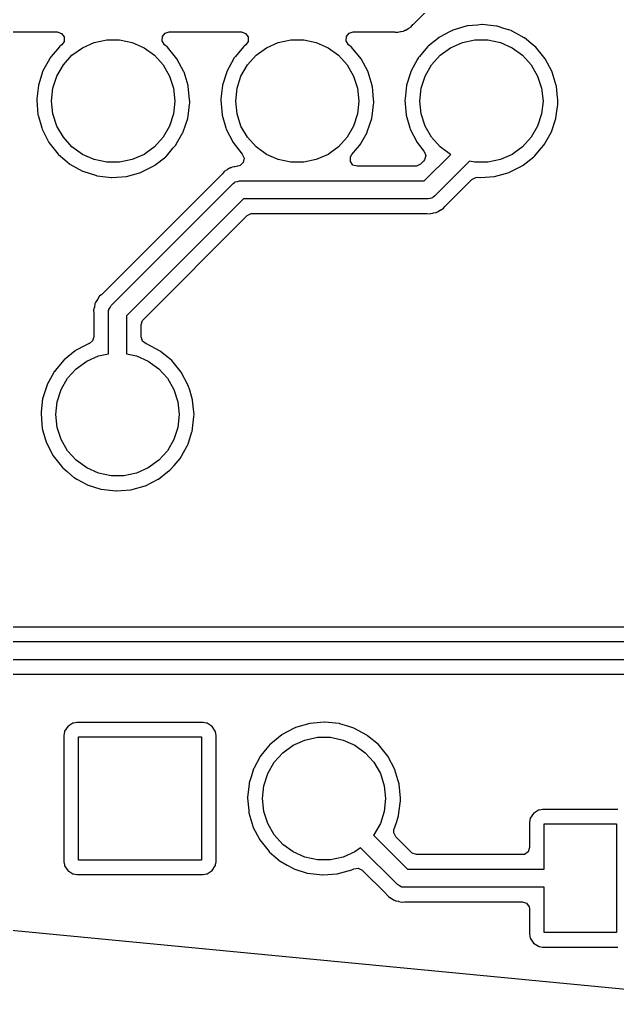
# Model space of a CAD drawing. Extents: x 128.2 to 165.3, y -118.5 to -85.
# Drawn here: x 150.87 to 159.11, y -118.49 to -104.85 of the extents above; entities that cross this region are included whole.
import ezdxf

# ---------------------------------------------------------------- set-up
doc = ezdxf.new("R2010")
doc.units = 0
doc.layers.add('BLACK', color=7, linetype='CONTINUOUS')

msp = doc.modelspace()

# ---------------------------------------------------------------- linework, layer by layer
at = {"layer": 'BLACK', "linetype": 'CONTINUOUS'}
for p, q in [((156.298, -104.912), (156.697, -104.513)), ((150.033, -105.02), (151.384, -105.02)), ((151.384, -105.02), (151.442, -105.039)), ((151.442, -105.039), (151.478, -105.089)), ((152.834, -105.083), (152.873, -105.036)), ((152.873, -105.036), (152.926, -105.02)), ((152.926, -105.02), (153.924, -105.02)), ((153.924, -105.02), (153.982, -105.039)), ((153.982, -105.039), (154.018, -105.089)), ((155.374, -105.083), (155.413, -105.036)), ((155.413, -105.036), (155.466, -105.02)), ((155.466, -105.02), (156.036, -105.02)), ((156.036, -105.02), (156.045, -105.021)), ((156.045, -105.021), (156.084, -105.024)), ((156.084, -105.024), (156.121, -105.014)), ((156.121, -105.014), (156.13, -105.012)), ((156.13, -105.012), (156.16, -105.007)), ((156.16, -105.007), (156.168, -105.006)), ((156.16, -105.007), (156.16, -105.007)), ((156.168, -105.006), (156.176, -105.001)), ((156.176, -105.001), (156.181, -104.999)), ((156.181, -104.999), (156.186, -104.997)), ((156.186, -104.997), (156.195, -104.995)), ((156.195, -104.995), (156.227, -104.972)), ((156.227, -104.972), (156.234, -104.968)), ((156.234, -104.968), (156.267, -104.948)), ((156.267, -104.948), (156.292, -104.918)), ((156.292, -104.918), (156.298, -104.912)), ((156.804, -105.014), (156.658, -105.091)), ((156.836, -104.998), (156.804, -105.014)), ((156.84, -104.995), (156.836, -104.998)), ((156.836, -104.998), (156.836, -104.998)), ((157.038, -104.937), (156.84, -104.995)), ((157.043, -104.937), (157.038, -104.937)), ((157.183, -104.924), (157.043, -104.937)), ((157.043, -104.937), (157.043, -104.937)), ((157.243, -104.918), (157.183, -104.924)), ((157.248, -104.919), (157.243, -104.918)), ((157.443, -104.939), (157.248, -104.919)), ((157.248, -104.919), (157.248, -104.919)), ((157.448, -104.94), (157.443, -104.939)), ((157.443, -104.939), (157.443, -104.939)), ((157.453, -104.941), (157.448, -104.94)), ((157.544, -104.97), (157.453, -104.941)), ((157.453, -104.941), (157.453, -104.941)), ((157.645, -105.001), (157.544, -104.97)), ((157.649, -105.003), (157.645, -105.001)), ((157.71, -105.036), (157.649, -105.003)), ((157.649, -105.003), (157.649, -105.003)), ((157.826, -105.099), (157.71, -105.036)), ((151.478, -105.15), (151.446, -105.197)), ((151.478, -105.089), (151.478, -105.15)), ((151.731, -105.238), (151.893, -105.166)), ((151.893, -105.166), (152.067, -105.129)), ((152.067, -105.129), (152.245, -105.129)), ((152.245, -105.129), (152.418, -105.166)), ((152.418, -105.166), (152.581, -105.238)), ((152.83, -105.144), (152.834, -105.083)), ((152.863, -105.196), (152.83, -105.144)), ((154.018, -105.15), (153.986, -105.197)), ((154.018, -105.089), (154.018, -105.15)), ((154.271, -105.238), (154.433, -105.166)), ((154.433, -105.166), (154.607, -105.129)), ((154.607, -105.129), (154.785, -105.129)), ((154.785, -105.129), (154.958, -105.166)), ((154.958, -105.166), (155.121, -105.238)), ((155.37, -105.144), (155.374, -105.083)), ((155.403, -105.196), (155.37, -105.144)), ((156.654, -105.094), (156.501, -105.217)), ((156.658, -105.091), (156.654, -105.094)), ((156.811, -105.238), (156.973, -105.166)), ((156.973, -105.166), (157.147, -105.129)), ((157.147, -105.129), (157.325, -105.129)), ((157.325, -105.129), (157.498, -105.166)), ((157.498, -105.166), (157.661, -105.238)), ((157.83, -105.102), (157.826, -105.099)), ((157.944, -105.197), (157.83, -105.102)), ((157.83, -105.102), (157.83, -105.102)), ((151.414, -105.224), (151.301, -105.359)), ((151.417, -105.22), (151.414, -105.224)), ((151.414, -105.224), (151.414, -105.224)), ((151.421, -105.217), (151.417, -105.22)), ((151.446, -105.197), (151.421, -105.217)), ((151.421, -105.217), (151.421, -105.217)), ((151.587, -105.342), (151.731, -105.238)), ((152.581, -105.238), (152.725, -105.342)), ((152.901, -105.227), (152.863, -105.196)), ((152.905, -105.23), (152.901, -105.227)), ((152.901, -105.227), (152.901, -105.227)), ((153.035, -105.39), (152.905, -105.23)), ((153.954, -105.224), (153.841, -105.359)), ((153.957, -105.22), (153.954, -105.224)), ((153.954, -105.224), (153.954, -105.224)), ((153.961, -105.217), (153.957, -105.22)), ((153.986, -105.197), (153.961, -105.217)), ((153.961, -105.217), (153.961, -105.217)), ((154.127, -105.342), (154.271, -105.238)), ((155.121, -105.238), (155.265, -105.342)), ((155.441, -105.227), (155.403, -105.196)), ((155.445, -105.23), (155.441, -105.227)), ((155.441, -105.227), (155.441, -105.227)), ((155.575, -105.39), (155.445, -105.23)), ((156.494, -105.224), (156.381, -105.359)), ((156.497, -105.22), (156.494, -105.224)), ((156.494, -105.224), (156.494, -105.224)), ((156.501, -105.217), (156.497, -105.22)), ((156.501, -105.217), (156.501, -105.217)), ((156.667, -105.342), (156.811, -105.238)), ((157.661, -105.238), (157.805, -105.342)), ((157.985, -105.23), (157.944, -105.197)), ((158.115, -105.39), (157.985, -105.23)), ((151.276, -105.394), (151.186, -105.558)), ((151.282, -105.382), (151.276, -105.394)), ((151.285, -105.378), (151.282, -105.382)), ((151.282, -105.382), (151.282, -105.382)), ((151.301, -105.359), (151.285, -105.378)), ((151.468, -105.474), (151.587, -105.342)), ((152.725, -105.342), (152.843, -105.474)), ((153.132, -105.572), (153.035, -105.39)), ((153.816, -105.394), (153.726, -105.558)), ((153.822, -105.382), (153.816, -105.394)), ((153.825, -105.378), (153.822, -105.382)), ((153.822, -105.382), (153.822, -105.382)), ((153.841, -105.359), (153.825, -105.378)), ((154.008, -105.474), (154.127, -105.342)), ((155.265, -105.342), (155.383, -105.474)), ((155.672, -105.572), (155.575, -105.39)), ((156.356, -105.394), (156.266, -105.558)), ((156.362, -105.382), (156.356, -105.394)), ((156.365, -105.378), (156.362, -105.382)), ((156.362, -105.382), (156.362, -105.382)), ((156.381, -105.359), (156.365, -105.378)), ((156.548, -105.474), (156.667, -105.342)), ((157.805, -105.342), (157.923, -105.474)), ((158.212, -105.572), (158.115, -105.39)), ((151.186, -105.558), (151.123, -105.755)), ((151.379, -105.628), (151.468, -105.474)), ((152.843, -105.474), (152.932, -105.628)), ((153.133, -105.576), (153.132, -105.572)), ((153.188, -105.757), (153.133, -105.576)), ((153.726, -105.558), (153.663, -105.755)), ((153.919, -105.628), (154.008, -105.474)), ((155.383, -105.474), (155.472, -105.628)), ((155.673, -105.576), (155.672, -105.572)), ((155.728, -105.757), (155.673, -105.576)), ((156.266, -105.558), (156.203, -105.755)), ((156.459, -105.628), (156.548, -105.474)), ((157.923, -105.474), (158.012, -105.628)), ((158.213, -105.576), (158.212, -105.572)), ((158.268, -105.757), (158.213, -105.576)), ((151.324, -105.797), (151.379, -105.628)), ((152.932, -105.628), (152.987, -105.797)), ((153.864, -105.797), (153.919, -105.628)), ((155.472, -105.628), (155.527, -105.797)), ((156.404, -105.797), (156.459, -105.628)), ((158.012, -105.628), (158.067, -105.797)), ((151.123, -105.759), (151.102, -105.941)), ((151.123, -105.755), (151.123, -105.759)), ((151.123, -105.759), (151.123, -105.759)), ((151.306, -105.974), (151.324, -105.797)), ((152.987, -105.797), (153.006, -105.974)), ((153.191, -105.769), (153.188, -105.757)), ((153.192, -105.774), (153.191, -105.769)), ((153.209, -105.954), (153.192, -105.774)), ((153.192, -105.774), (153.192, -105.774)), ((153.663, -105.759), (153.642, -105.941)), ((153.663, -105.755), (153.663, -105.759)), ((153.663, -105.759), (153.663, -105.759)), ((153.846, -105.974), (153.864, -105.797)), ((155.527, -105.797), (155.546, -105.974)), ((155.731, -105.769), (155.728, -105.757)), ((155.732, -105.774), (155.731, -105.769)), ((155.749, -105.954), (155.732, -105.774)), ((155.732, -105.774), (155.732, -105.774)), ((156.203, -105.759), (156.182, -105.941)), ((156.203, -105.755), (156.203, -105.759)), ((156.203, -105.759), (156.203, -105.759)), ((156.386, -105.974), (156.404, -105.797)), ((158.067, -105.797), (158.086, -105.974)), ((158.271, -105.769), (158.268, -105.757)), ((158.272, -105.774), (158.271, -105.769)), ((158.286, -105.924), (158.272, -105.774)), ((158.272, -105.774), (158.272, -105.774)), ((151.102, -105.941), (151.1, -105.959)), ((151.1, -105.959), (151.118, -106.165)), ((151.324, -106.151), (151.306, -105.974)), ((153.006, -105.974), (152.987, -106.151)), ((153.211, -105.974), (153.209, -105.954)), ((153.211, -106.003), (153.211, -105.974)), ((153.642, -105.941), (153.64, -105.959)), ((153.64, -105.959), (153.658, -106.165)), ((153.864, -106.151), (153.846, -105.974)), ((155.546, -105.974), (155.527, -106.151)), ((155.751, -105.974), (155.749, -105.954)), ((155.751, -106.003), (155.751, -105.974)), ((156.182, -105.941), (156.18, -105.959)), ((156.18, -105.959), (156.198, -106.165)), ((156.404, -106.151), (156.386, -105.974)), ((158.086, -105.974), (158.067, -106.151)), ((158.289, -105.954), (158.286, -105.924)), ((158.291, -105.974), (158.289, -105.954)), ((158.291, -106.003), (158.291, -105.974)), ((153.193, -106.143), (153.209, -106.019)), ((153.209, -106.019), (153.211, -106.003)), ((155.733, -106.143), (155.749, -106.019)), ((155.749, -106.019), (155.751, -106.003)), ((158.273, -106.143), (158.289, -106.019)), ((158.289, -106.019), (158.291, -106.003)), ((151.118, -106.165), (151.119, -106.169)), ((151.119, -106.169), (151.119, -106.169)), ((151.119, -106.169), (151.169, -106.343)), ((151.379, -106.32), (151.324, -106.151)), ((152.987, -106.151), (152.932, -106.32)), ((153.122, -106.397), (153.184, -106.212)), ((153.184, -106.212), (153.185, -106.208)), ((153.184, -106.212), (153.184, -106.212)), ((153.185, -106.208), (153.193, -106.143)), ((153.658, -106.165), (153.659, -106.169)), ((153.659, -106.169), (153.659, -106.169)), ((153.659, -106.169), (153.709, -106.343)), ((153.919, -106.32), (153.864, -106.151)), ((155.527, -106.151), (155.472, -106.32)), ((155.662, -106.397), (155.724, -106.212)), ((155.724, -106.212), (155.725, -106.208)), ((155.724, -106.212), (155.724, -106.212)), ((155.725, -106.208), (155.733, -106.143)), ((156.198, -106.165), (156.199, -106.169)), ((156.199, -106.169), (156.199, -106.169)), ((156.199, -106.169), (156.249, -106.343)), ((156.459, -106.32), (156.404, -106.151)), ((158.067, -106.151), (158.012, -106.32)), ((158.202, -106.397), (158.264, -106.212)), ((158.264, -106.212), (158.265, -106.208)), ((158.264, -106.212), (158.264, -106.212)), ((158.265, -106.208), (158.273, -106.143)), ((151.169, -106.343), (151.174, -106.363)), ((151.174, -106.363), (151.269, -106.546)), ((151.468, -106.474), (151.379, -106.32)), ((152.932, -106.32), (152.843, -106.474)), ((153.026, -106.569), (153.118, -106.408)), ((153.118, -106.408), (153.12, -106.403)), ((153.118, -106.408), (153.118, -106.408)), ((153.12, -106.403), (153.122, -106.397)), ((153.709, -106.343), (153.714, -106.363)), ((153.714, -106.363), (153.809, -106.546)), ((154.008, -106.474), (153.919, -106.32)), ((155.472, -106.32), (155.383, -106.474)), ((155.566, -106.569), (155.658, -106.408)), ((155.658, -106.408), (155.66, -106.403)), ((155.658, -106.408), (155.658, -106.408)), ((155.66, -106.403), (155.662, -106.397)), ((156.249, -106.343), (156.254, -106.363)), ((156.254, -106.363), (156.349, -106.546)), ((156.548, -106.474), (156.459, -106.32)), ((158.012, -106.32), (157.923, -106.474)), ((158.106, -106.569), (158.198, -106.408)), ((158.198, -106.408), (158.2, -106.403)), ((158.198, -106.408), (158.198, -106.408)), ((158.2, -106.403), (158.202, -106.397)), ((151.269, -106.546), (151.396, -106.707)), ((151.587, -106.606), (151.468, -106.474)), ((152.843, -106.474), (152.725, -106.606)), ((153.809, -106.546), (153.935, -106.706)), ((154.127, -106.606), (154.008, -106.474)), ((155.383, -106.474), (155.265, -106.606)), ((156.349, -106.546), (156.443, -106.665)), ((156.667, -106.606), (156.548, -106.474)), ((157.923, -106.474), (157.805, -106.606)), ((151.731, -106.71), (151.587, -106.606)), ((152.725, -106.606), (152.581, -106.71)), ((152.889, -106.732), (152.985, -106.621)), ((152.985, -106.621), (153.018, -106.582)), ((153.018, -106.582), (153.026, -106.569)), ((154.271, -106.71), (154.127, -106.606)), ((155.265, -106.606), (155.121, -106.71)), ((155.448, -106.711), (155.525, -106.621)), ((155.525, -106.621), (155.558, -106.582)), ((155.558, -106.582), (155.566, -106.569)), ((156.443, -106.665), (156.446, -106.669)), ((156.446, -106.669), (156.468, -106.727)), ((156.811, -106.71), (156.667, -106.606)), ((157.805, -106.606), (157.661, -106.71)), ((157.969, -106.732), (158.065, -106.621)), ((158.065, -106.621), (158.098, -106.582)), ((158.098, -106.582), (158.106, -106.569)), ((151.396, -106.707), (151.4, -106.71)), ((151.4, -106.71), (151.4, -106.71)), ((151.4, -106.71), (151.488, -106.785)), ((151.488, -106.785), (151.553, -106.841)), ((151.893, -106.782), (151.731, -106.71)), ((152.067, -106.819), (151.893, -106.782)), ((152.245, -106.819), (152.067, -106.819)), ((152.418, -106.782), (152.245, -106.819)), ((152.581, -106.71), (152.418, -106.782)), ((152.73, -106.858), (152.88, -106.741)), ((152.88, -106.741), (152.884, -106.738)), ((152.88, -106.741), (152.88, -106.741)), ((152.884, -106.738), (152.889, -106.732)), ((153.951, -106.82), (153.907, -106.863)), ((153.935, -106.706), (153.936, -106.707)), ((153.936, -106.707), (153.936, -106.708)), ((153.936, -106.708), (153.962, -106.76)), ((153.962, -106.76), (153.951, -106.82)), ((154.433, -106.782), (154.271, -106.71)), ((154.607, -106.819), (154.433, -106.782)), ((154.785, -106.819), (154.607, -106.819)), ((154.958, -106.782), (154.785, -106.819)), ((155.121, -106.71), (154.958, -106.782)), ((155.428, -106.745), (155.448, -106.711)), ((155.428, -106.806), (155.428, -106.745)), ((155.464, -106.856), (155.428, -106.806)), ((156.439, -106.801), (156.394, -106.846)), ((156.451, -106.786), (156.439, -106.801)), ((156.448, -107.075), (156.812, -106.711)), ((156.468, -106.727), (156.451, -106.786)), ((157.073, -106.804), (156.588, -107.288)), ((156.812, -106.711), (156.811, -106.71)), ((157.147, -106.819), (157.073, -106.804)), ((157.325, -106.819), (157.147, -106.819)), ((157.498, -106.782), (157.325, -106.819)), ((157.661, -106.71), (157.498, -106.782)), ((157.81, -106.858), (157.96, -106.741)), ((157.96, -106.741), (157.964, -106.738)), ((157.96, -106.741), (157.96, -106.741)), ((157.964, -106.738), (157.969, -106.732)), ((151.553, -106.841), (151.558, -106.843)), ((151.558, -106.843), (151.558, -106.843)), ((151.558, -106.843), (151.64, -106.889)), ((151.64, -106.889), (151.733, -106.941)), ((151.733, -106.941), (151.738, -106.943)), ((151.738, -106.943), (151.925, -107.003)), ((152.538, -106.958), (152.542, -106.956)), ((152.542, -106.956), (152.717, -106.867)), ((152.542, -106.956), (152.542, -106.956)), ((152.717, -106.867), (152.721, -106.865)), ((152.717, -106.867), (152.717, -106.867)), ((152.721, -106.865), (152.73, -106.858)), ((153.688, -106.947), (153.677, -106.959)), ((153.721, -106.927), (153.688, -106.947)), ((153.728, -106.923), (153.721, -106.927)), ((153.732, -106.92), (153.728, -106.923)), ((153.76, -106.9), (153.732, -106.92)), ((153.769, -106.898), (153.76, -106.9)), ((153.774, -106.896), (153.769, -106.898)), ((153.779, -106.894), (153.774, -106.896)), ((153.787, -106.889), (153.779, -106.894)), ((153.795, -106.888), (153.787, -106.889)), ((153.825, -106.883), (153.795, -106.888)), ((153.795, -106.888), (153.795, -106.888)), ((153.834, -106.881), (153.825, -106.883)), ((153.871, -106.871), (153.834, -106.881)), ((153.876, -106.871), (153.871, -106.871)), ((153.907, -106.863), (153.876, -106.871)), ((155.523, -106.874), (155.464, -106.856)), ((156.324, -106.874), (155.523, -106.874)), ((156.34, -106.873), (156.324, -106.874)), ((156.394, -106.846), (156.34, -106.873)), ((157.618, -106.958), (157.622, -106.956)), ((157.622, -106.956), (157.797, -106.867)), ((157.622, -106.956), (157.622, -106.956)), ((157.797, -106.867), (157.801, -106.865)), ((157.797, -106.867), (157.797, -106.867)), ((157.801, -106.865), (157.81, -106.858)), ((151.925, -107.003), (151.925, -107.003)), ((151.925, -107.003), (151.929, -107.005)), ((151.929, -107.005), (152.134, -107.029)), ((153.657, -106.983), (151.998, -108.642)), ((152.134, -107.029), (152.139, -107.029)), ((152.139, -107.029), (152.206, -107.024)), ((152.139, -107.029), (152.139, -107.029)), ((152.206, -107.024), (152.339, -107.014)), ((152.339, -107.014), (152.538, -106.958)), ((153.663, -106.977), (153.657, -106.983)), ((153.677, -106.959), (153.663, -106.977)), ((153.835, -107.094), (153.84, -107.09)), ((153.84, -107.09), (153.87, -107.084)), ((153.87, -107.084), (153.9, -107.075)), ((153.9, -107.075), (156.448, -107.075)), ((156.743, -107.417), (157.106, -107.055)), ((157.106, -107.055), (157.16, -107.027)), ((157.16, -107.027), (157.188, -107.026)), ((157.188, -107.026), (157.214, -107.029)), ((157.214, -107.029), (157.219, -107.029)), ((157.219, -107.029), (157.286, -107.024)), ((157.219, -107.029), (157.219, -107.029)), ((157.286, -107.024), (157.419, -107.014)), ((157.419, -107.014), (157.618, -106.958)), ((152.127, -108.797), (153.812, -107.112)), ((153.812, -107.112), (153.829, -107.098)), ((153.829, -107.098), (153.832, -107.095)), ((153.832, -107.095), (153.835, -107.094)), ((153.952, -107.325), (152.34, -108.937)), ((156.5, -107.325), (153.952, -107.325)), ((156.53, -107.316), (156.5, -107.325)), ((156.56, -107.31), (156.53, -107.316)), ((156.565, -107.306), (156.56, -107.31)), ((156.568, -107.305), (156.565, -107.306)), ((156.571, -107.302), (156.568, -107.305)), ((156.588, -107.288), (156.571, -107.302)), ((156.626, -107.504), (156.631, -107.502)), ((156.631, -107.502), (156.64, -107.5)), ((156.64, -107.5), (156.672, -107.477)), ((156.672, -107.477), (156.679, -107.473)), ((156.679, -107.473), (156.712, -107.453)), ((156.712, -107.453), (156.737, -107.423)), ((156.737, -107.423), (156.743, -107.417)), ((152.569, -108.991), (154.006, -107.554)), ((154.006, -107.554), (154.06, -107.527)), ((154.06, -107.527), (154.076, -107.525)), ((154.076, -107.525), (156.481, -107.525)), ((156.481, -107.525), (156.49, -107.526)), ((156.49, -107.526), (156.529, -107.529)), ((156.529, -107.529), (156.538, -107.527)), ((156.538, -107.527), (156.566, -107.519)), ((156.566, -107.519), (156.575, -107.517)), ((156.575, -107.517), (156.605, -107.512)), ((156.605, -107.512), (156.613, -107.511)), ((156.605, -107.512), (156.605, -107.512)), ((156.613, -107.511), (156.621, -107.506)), ((156.621, -107.506), (156.626, -107.504)), ((151.938, -108.713), (151.915, -108.745)), ((151.942, -108.706), (151.938, -108.713)), ((151.946, -108.701), (151.942, -108.706)), ((151.962, -108.673), (151.946, -108.701)), ((151.992, -108.648), (151.962, -108.673)), ((151.998, -108.642), (151.992, -108.648)), ((151.896, -108.819), (151.886, -108.856)), ((151.886, -108.856), (151.886, -108.865)), ((151.886, -108.865), (151.889, -108.895)), ((151.898, -108.81), (151.896, -108.819)), ((151.903, -108.78), (151.898, -108.81)), ((151.904, -108.772), (151.903, -108.78)), ((151.903, -108.78), (151.903, -108.78)), ((151.909, -108.764), (151.904, -108.772)), ((151.911, -108.759), (151.909, -108.764)), ((151.913, -108.754), (151.911, -108.759)), ((151.915, -108.745), (151.913, -108.754)), ((152.09, -108.885), (152.093, -108.863)), ((152.093, -108.858), (152.094, -108.856)), ((152.093, -108.863), (152.093, -108.858)), ((152.094, -108.856), (152.095, -108.849)), ((152.095, -108.849), (152.112, -108.824)), ((152.112, -108.824), (152.127, -108.797)), ((151.889, -108.895), (151.889, -108.904)), ((151.889, -108.904), (151.889, -109.227)), ((152.09, -109.462), (152.09, -108.885)), ((152.34, -108.937), (152.34, -109.462)), ((152.54, -109.061), (152.559, -109.003)), ((152.559, -109.003), (152.569, -108.991)), ((152.54, -109.228), (152.54, -109.061)), ((151.889, -109.227), (151.871, -109.285)), ((152.56, -109.287), (152.54, -109.228)), ((151.769, -109.348), (151.637, -109.417)), ((151.815, -109.324), (151.769, -109.348)), ((151.82, -109.321), (151.815, -109.324)), ((151.815, -109.324), (151.815, -109.324)), ((151.824, -109.32), (151.82, -109.321)), ((151.828, -109.319), (151.824, -109.32)), ((151.871, -109.285), (151.828, -109.319)), ((152.61, -109.323), (152.56, -109.287)), ((152.624, -109.327), (152.61, -109.323)), ((152.805, -109.425), (152.624, -109.327)), ((151.476, -109.546), (151.473, -109.55)), ((151.48, -109.543), (151.476, -109.546)), ((151.633, -109.42), (151.48, -109.543)), ((151.48, -109.543), (151.48, -109.543)), ((151.637, -109.417), (151.633, -109.42)), ((151.79, -109.564), (151.952, -109.492)), ((151.952, -109.492), (152.09, -109.462)), ((152.34, -109.462), (152.478, -109.492)), ((152.478, -109.492), (152.64, -109.564)), ((152.809, -109.428), (152.805, -109.425)), ((152.918, -109.518), (152.809, -109.428)), ((152.809, -109.428), (152.809, -109.428)), ((152.964, -109.556), (152.918, -109.518)), ((151.376, -109.665), (151.344, -109.704)), ((151.473, -109.55), (151.376, -109.665)), ((151.473, -109.55), (151.473, -109.55)), ((151.527, -109.8), (151.646, -109.668)), ((151.646, -109.668), (151.79, -109.564)), ((152.64, -109.564), (152.784, -109.668)), ((152.784, -109.668), (152.903, -109.8)), ((153.094, -109.716), (152.964, -109.556)), ((151.335, -109.72), (151.245, -109.884)), ((151.342, -109.708), (151.335, -109.72)), ((151.344, -109.704), (151.342, -109.708)), ((151.342, -109.708), (151.342, -109.708)), ((151.438, -109.954), (151.527, -109.8)), ((152.903, -109.8), (152.992, -109.954)), ((153.191, -109.898), (153.094, -109.716)), ((151.243, -109.889), (151.212, -109.987)), ((151.245, -109.884), (151.243, -109.889)), ((151.243, -109.889), (151.243, -109.889)), ((151.384, -110.123), (151.438, -109.954)), ((152.992, -109.954), (153.046, -110.123)), ((153.211, -109.963), (153.191, -109.898)), ((151.182, -110.085), (151.162, -110.264)), ((151.212, -109.987), (151.182, -110.081)), ((151.182, -110.081), (151.182, -110.085)), ((151.182, -110.085), (151.182, -110.085)), ((153.236, -110.048), (153.211, -109.963)), ((153.25, -110.095), (153.236, -110.048)), ((151.365, -110.3), (151.384, -110.123)), ((153.046, -110.123), (153.065, -110.3)), ((153.251, -110.1), (153.25, -110.095)), ((153.263, -110.227), (153.251, -110.1)), ((153.251, -110.1), (153.251, -110.1)), ((153.271, -110.3), (153.263, -110.227)), ((151.162, -110.264), (151.16, -110.285)), ((151.16, -110.285), (151.16, -110.29)), ((151.16, -110.29), (151.172, -110.434)), ((151.384, -110.477), (151.365, -110.3)), ((153.065, -110.3), (153.046, -110.477)), ((153.244, -110.534), (153.27, -110.329)), ((153.27, -110.329), (153.271, -110.3)), ((151.172, -110.434), (151.177, -110.491)), ((151.177, -110.491), (151.178, -110.495)), ((151.178, -110.495), (151.178, -110.495)), ((151.178, -110.495), (151.218, -110.634)), ((151.438, -110.646), (151.384, -110.477)), ((153.046, -110.477), (152.992, -110.646)), ((151.218, -110.634), (151.234, -110.689)), ((153.193, -110.689), (153.243, -110.538)), ((153.243, -110.538), (153.244, -110.534)), ((153.243, -110.538), (153.243, -110.538)), ((151.234, -110.689), (151.328, -110.872)), ((151.527, -110.8), (151.438, -110.646)), ((152.992, -110.646), (152.903, -110.8)), ((153.096, -110.876), (153.177, -110.734)), ((153.177, -110.734), (153.179, -110.729)), ((153.177, -110.734), (153.177, -110.734)), ((153.179, -110.729), (153.193, -110.689)), ((151.328, -110.872), (151.456, -111.033)), ((151.646, -110.932), (151.527, -110.8)), ((152.903, -110.8), (152.784, -110.932)), ((152.995, -111.004), (153.078, -110.908)), ((153.078, -110.908), (153.096, -110.876)), ((151.456, -111.033), (151.459, -111.036)), ((151.459, -111.036), (151.459, -111.036)), ((151.459, -111.036), (151.52, -111.088)), ((151.79, -111.036), (151.646, -110.932)), ((151.952, -111.108), (151.79, -111.036)), ((152.64, -111.036), (152.478, -111.108)), ((152.784, -110.932), (152.64, -111.036)), ((152.943, -111.064), (152.995, -111.004)), ((151.52, -111.088), (151.613, -111.167)), ((151.613, -111.167), (151.617, -111.169)), ((151.617, -111.169), (151.617, -111.169)), ((151.617, -111.169), (151.656, -111.191)), ((152.126, -111.145), (151.952, -111.108)), ((152.304, -111.145), (152.126, -111.145)), ((152.478, -111.108), (152.304, -111.145)), ((152.781, -111.191), (152.906, -111.093)), ((152.906, -111.093), (152.939, -111.067)), ((152.939, -111.067), (152.943, -111.064)), ((152.939, -111.067), (152.939, -111.067)), ((151.656, -111.191), (151.792, -111.267)), ((151.792, -111.267), (151.797, -111.269)), ((151.797, -111.269), (151.984, -111.329)), ((152.398, -111.34), (152.597, -111.284)), ((152.597, -111.284), (152.601, -111.282)), ((152.601, -111.282), (152.776, -111.193)), ((152.601, -111.282), (152.601, -111.282)), ((152.776, -111.193), (152.781, -111.191)), ((152.776, -111.193), (152.776, -111.193)), ((151.984, -111.329), (151.984, -111.329)), ((151.984, -111.329), (151.988, -111.331)), ((151.988, -111.331), (152.193, -111.355)), ((152.193, -111.355), (152.198, -111.355)), ((152.198, -111.355), (152.266, -111.35)), ((152.198, -111.355), (152.198, -111.355)), ((152.266, -111.35), (152.398, -111.34)), ((160.797, -113.233), (150.534, -113.233)), ((150.41, -113.434), (161.031, -113.434)), ((161.031, -113.684), (150.359, -113.684)), ((150.377, -113.884), (160.795, -113.884)), ((151.597, -114.561), (151.53, -114.605)), ((151.606, -114.559), (151.597, -114.561)), ((151.629, -114.555), (151.606, -114.559)), ((151.606, -114.559), (151.606, -114.559)), ((151.655, -114.549), (151.629, -114.555)), ((153.395, -114.549), (151.655, -114.549)), ((153.421, -114.555), (153.395, -114.549)), ((153.444, -114.559), (153.421, -114.555)), ((153.453, -114.561), (153.444, -114.559)), ((153.444, -114.559), (153.444, -114.559)), ((153.52, -114.605), (153.453, -114.561)), ((154.867, -114.563), (154.67, -114.621)), ((154.872, -114.563), (154.867, -114.563)), ((155.017, -114.549), (154.872, -114.563)), ((154.872, -114.563), (154.872, -114.563)), ((155.072, -114.544), (155.017, -114.549)), ((155.077, -114.545), (155.072, -114.544)), ((155.272, -114.565), (155.077, -114.545)), ((155.077, -114.545), (155.077, -114.545)), ((155.277, -114.566), (155.272, -114.565)), ((155.272, -114.565), (155.272, -114.565)), ((155.282, -114.567), (155.277, -114.566)), ((155.405, -114.605), (155.282, -114.567)), ((155.282, -114.567), (155.282, -114.567)), ((151.48, -114.704), (151.475, -114.73)), ((151.475, -114.73), (151.475, -116.47)), ((151.484, -114.681), (151.48, -114.704)), ((151.486, -114.672), (151.484, -114.681)), ((151.484, -114.681), (151.484, -114.681)), ((151.53, -114.605), (151.486, -114.672)), ((153.564, -114.672), (153.52, -114.605)), ((153.566, -114.681), (153.564, -114.672)), ((153.57, -114.704), (153.566, -114.681)), ((153.566, -114.681), (153.566, -114.681)), ((153.576, -114.73), (153.57, -114.704)), ((153.576, -116.47), (153.576, -114.73)), ((154.483, -114.72), (154.33, -114.843)), ((154.487, -114.717), (154.483, -114.72)), ((154.654, -114.629), (154.487, -114.717)), ((154.665, -114.624), (154.654, -114.629)), ((154.67, -114.621), (154.665, -114.624)), ((154.665, -114.624), (154.665, -114.624)), ((155.474, -114.627), (155.405, -114.605)), ((155.655, -114.725), (155.474, -114.627)), ((155.659, -114.728), (155.655, -114.725)), ((155.666, -114.734), (155.659, -114.728)), ((155.659, -114.728), (155.659, -114.728)), ((151.675, -116.45), (151.675, -114.75)), ((151.675, -114.75), (153.375, -114.75)), ((153.375, -114.75), (153.375, -116.45)), ((154.323, -114.85), (154.277, -114.904)), ((154.326, -114.846), (154.323, -114.85)), ((154.323, -114.85), (154.323, -114.85)), ((154.33, -114.843), (154.326, -114.846)), ((154.33, -114.843), (154.33, -114.843)), ((154.496, -114.968), (154.64, -114.864)), ((154.64, -114.864), (154.802, -114.792)), ((154.802, -114.792), (154.976, -114.755)), ((154.976, -114.755), (155.154, -114.755)), ((155.154, -114.755), (155.328, -114.792)), ((155.328, -114.792), (155.49, -114.864)), ((155.49, -114.864), (155.634, -114.968)), ((155.814, -114.856), (155.666, -114.734)), ((155.944, -115.016), (155.814, -114.856)), ((154.194, -115.004), (154.192, -115.008)), ((154.277, -114.904), (154.194, -115.004)), ((154.377, -115.1), (154.496, -114.968)), ((155.634, -114.968), (155.753, -115.1)), ((154.185, -115.02), (154.095, -115.184)), ((154.192, -115.008), (154.185, -115.02)), ((154.192, -115.008), (154.192, -115.008)), ((154.288, -115.254), (154.377, -115.1)), ((155.753, -115.1), (155.842, -115.254)), ((156.041, -115.198), (155.944, -115.016)), ((154.093, -115.189), (154.063, -115.285)), ((154.095, -115.184), (154.093, -115.189)), ((154.093, -115.189), (154.093, -115.189)), ((154.234, -115.423), (154.288, -115.254)), ((155.842, -115.254), (155.896, -115.423)), ((156.042, -115.202), (156.041, -115.198)), ((156.084, -115.34), (156.042, -115.202)), ((154.031, -115.395), (154.01, -115.585)), ((154.032, -115.385), (154.031, -115.395)), ((154.063, -115.285), (154.032, -115.381)), ((154.032, -115.381), (154.032, -115.385)), ((154.032, -115.385), (154.032, -115.385)), ((156.1, -115.395), (156.084, -115.34)), ((156.101, -115.4), (156.1, -115.395)), ((156.12, -115.597), (156.101, -115.4)), ((156.101, -115.4), (156.101, -115.4)), ((154.215, -115.6), (154.234, -115.423)), ((155.896, -115.423), (155.915, -115.6)), ((154.01, -115.585), (154.011, -115.597)), ((154.011, -115.597), (154.025, -115.767)), ((154.234, -115.777), (154.215, -115.6)), ((155.915, -115.6), (155.896, -115.777)), ((156.103, -115.767), (156.12, -115.632)), ((156.121, -115.6), (156.12, -115.597)), ((156.12, -115.629), (156.121, -115.6)), ((156.12, -115.632), (156.12, -115.629)), ((154.025, -115.767), (154.027, -115.791)), ((154.027, -115.791), (154.028, -115.795)), ((154.028, -115.795), (154.028, -115.795)), ((154.028, -115.795), (154.081, -115.979)), ((154.288, -115.946), (154.234, -115.777)), ((155.896, -115.777), (155.842, -115.946)), ((156.094, -115.834), (156.103, -115.767)), ((157.955, -115.805), (157.911, -115.872)), ((158.022, -115.761), (157.955, -115.805)), ((158.031, -115.759), (158.022, -115.761)), ((158.054, -115.755), (158.031, -115.759)), ((158.031, -115.759), (158.031, -115.759)), ((158.08, -115.749), (158.054, -115.755)), ((159.12, -115.749), (158.08, -115.749)), ((154.377, -116.1), (154.288, -115.946)), ((155.842, -115.946), (155.753, -116.1)), ((156.041, -115.993), (156.067, -115.918)), ((156.067, -115.918), (156.093, -115.838)), ((156.093, -115.838), (156.094, -115.834)), ((156.093, -115.838), (156.093, -115.838)), ((157.911, -115.872), (157.899, -115.93)), ((157.899, -115.93), (157.899, -116.275)), ((158.1, -116.575), (158.1, -115.95)), ((158.1, -115.95), (159.1, -115.95)), ((159.1, -115.95), (159.1, -117.45)), ((154.081, -115.979), (154.084, -115.989)), ((154.084, -115.989), (154.178, -116.172)), ((156.026, -116.074), (156.03, -116.027)), ((156.054, -116.129), (156.026, -116.074)), ((156.03, -116.027), (156.041, -115.993)), ((154.178, -116.172), (154.306, -116.333)), ((154.496, -116.232), (154.377, -116.1)), ((154.64, -116.336), (154.496, -116.232)), ((155.753, -116.1), (155.747, -116.106)), ((155.747, -116.106), (156.217, -116.575)), ((156.271, -116.346), (156.054, -116.129)), ((154.306, -116.333), (154.309, -116.336)), ((154.309, -116.336), (154.309, -116.336)), ((154.309, -116.336), (154.372, -116.389)), ((154.802, -116.408), (154.64, -116.336)), ((155.49, -116.336), (155.328, -116.408)), ((155.568, -116.28), (155.49, -116.336)), ((156.077, -116.788), (155.568, -116.28)), ((156.283, -116.356), (156.271, -116.346)), ((156.341, -116.374), (156.283, -116.356)), ((157.831, -116.37), (157.8, -116.374)), ((157.881, -116.334), (157.831, -116.37)), ((157.899, -116.275), (157.881, -116.334)), ((161.939, -118.494), (140.804, -116.47)), ((151.475, -116.47), (151.475, -116.475)), ((151.475, -116.475), (151.484, -116.517)), ((153.375, -116.45), (151.675, -116.45)), ((153.566, -116.517), (153.575, -116.475)), ((153.575, -116.475), (153.576, -116.47)), ((154.372, -116.389), (154.463, -116.467)), ((154.463, -116.467), (154.467, -116.469)), ((154.467, -116.469), (154.467, -116.469)), ((154.467, -116.469), (154.555, -116.519)), ((154.976, -116.445), (154.802, -116.408)), ((155.154, -116.445), (154.976, -116.445)), ((155.328, -116.408), (155.154, -116.445)), ((157.8, -116.374), (156.341, -116.374)), ((151.484, -116.517), (151.486, -116.528)), ((151.486, -116.528), (151.53, -116.595)), ((151.53, -116.595), (151.597, -116.639)), ((151.597, -116.639), (151.606, -116.641)), ((151.606, -116.641), (151.606, -116.641)), ((151.606, -116.641), (151.629, -116.645)), ((153.421, -116.645), (153.444, -116.641)), ((153.444, -116.641), (153.453, -116.639)), ((153.444, -116.641), (153.444, -116.641)), ((153.453, -116.639), (153.52, -116.595)), ((153.52, -116.595), (153.564, -116.528)), ((153.564, -116.528), (153.566, -116.517)), ((154.555, -116.519), (154.642, -116.567)), ((154.642, -116.567), (154.647, -116.569)), ((154.647, -116.569), (154.834, -116.629)), ((154.834, -116.629), (154.834, -116.629)), ((154.834, -116.629), (154.838, -116.631)), ((154.838, -116.631), (155.043, -116.655)), ((155.118, -116.65), (155.248, -116.64)), ((155.248, -116.64), (155.447, -116.584)), ((155.447, -116.584), (155.477, -116.569)), ((155.477, -116.569), (155.538, -116.559)), ((155.538, -116.559), (155.592, -116.587)), ((155.592, -116.587), (155.922, -116.917)), ((156.217, -116.575), (158.1, -116.575)), ((151.629, -116.645), (151.655, -116.65)), ((151.655, -116.65), (153.395, -116.65)), ((153.395, -116.65), (153.421, -116.645)), ((155.043, -116.655), (155.048, -116.655)), ((155.048, -116.655), (155.118, -116.65)), ((155.048, -116.655), (155.048, -116.655)), ((156.104, -116.803), (156.077, -116.788)), ((156.129, -116.82), (156.104, -116.803)), ((156.136, -116.821), (156.129, -116.82)), ((156.138, -116.822), (156.136, -116.821)), ((156.143, -116.822), (156.138, -116.822)), ((156.165, -116.825), (156.143, -116.822)), ((158.1, -116.825), (156.165, -116.825)), ((158.1, -117.45), (158.1, -116.825)), ((155.922, -116.917), (155.928, -116.923)), ((155.928, -116.923), (155.953, -116.953)), ((155.953, -116.953), (155.986, -116.973)), ((155.986, -116.973), (155.993, -116.977)), ((155.993, -116.977), (156.025, -117)), ((156.025, -117), (156.034, -117.002)), ((156.034, -117.002), (156.039, -117.004)), ((156.039, -117.004), (156.044, -117.006)), ((156.044, -117.006), (156.052, -117.011)), ((156.052, -117.011), (156.06, -117.012)), ((156.06, -117.012), (156.06, -117.012)), ((156.06, -117.012), (156.09, -117.017)), ((156.09, -117.017), (156.099, -117.019)), ((156.099, -117.019), (156.136, -117.029)), ((156.136, -117.029), (156.145, -117.029)), ((156.145, -117.029), (156.175, -117.026)), ((156.175, -117.026), (156.184, -117.025)), ((156.184, -117.025), (157.8, -117.025)), ((157.8, -117.025), (157.859, -117.044)), ((157.859, -117.044), (157.895, -117.094)), ((157.895, -117.094), (157.899, -117.124)), ((157.899, -117.124), (157.899, -117.47)), ((159.1, -117.45), (158.1, -117.45)), ((157.899, -117.47), (157.911, -117.528)), ((157.911, -117.528), (157.955, -117.595)), ((157.955, -117.595), (158.022, -117.639)), ((158.022, -117.639), (158.031, -117.641)), ((158.031, -117.641), (158.031, -117.641)), ((158.031, -117.641), (158.054, -117.645)), ((158.054, -117.645), (158.08, -117.65)), ((158.08, -117.65), (159.12, -117.65))]:
    msp.add_line(p, q, dxfattribs=at)

doc.saveas('drawing.dxf')
